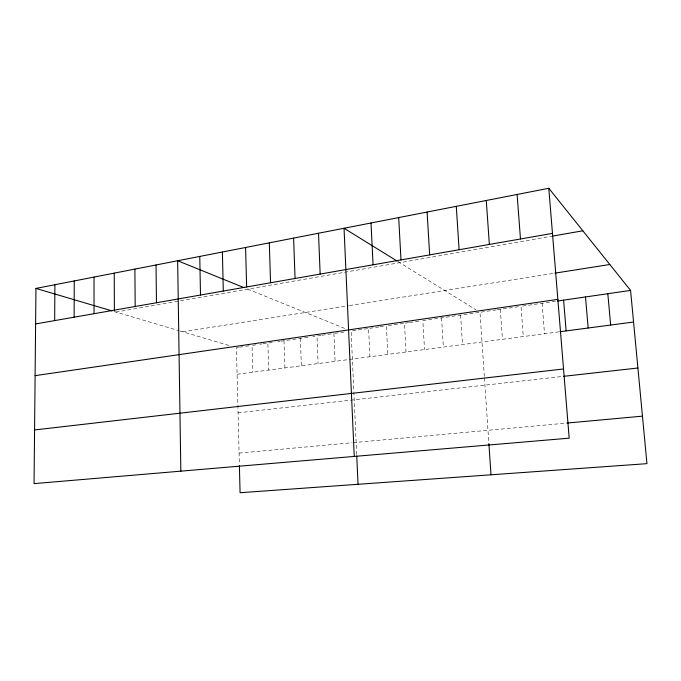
<?xml version="1.0" encoding="UTF-8"?>
<svg xmlns="http://www.w3.org/2000/svg" width="681" height="681" viewBox="0 0 681 681"><rect width="100%" height="100%" fill="white"/><g stroke="black" fill="none" stroke-linecap="round" stroke-linejoin="round"><path stroke-width="0.51" stroke-dasharray="3.4 2.55" d="M115.94 312.06L551.738 236.222M182.772 331.809L348.476 305.692M349.506 305.531L553.883 273.311M238.503 347.361L236.426 347.668L239.363 464.527M239.55 347.216L244.751 346.459M245.79 346.306L250.991 345.548M255.996 344.824L252.03 345.403L252.779 372.184M259.955 344.245L261.938 343.965M262.926 343.82L267.88 343.096L268.714 370.089M268.893 342.952L273.924 342.22M277.95 341.632L279.968 341.343M280.972 341.198L303.479 337.929M304.518 337.776L308.68 337.172M312.843 336.567L314.92 336.261M320.981 335.384L316.997 335.963L318.087 363.586M321.977 335.239L332.915 333.647M334.924 333.358L344.024 332.039M367.561 328.617L351.107 331.009L356.708 454.908M379.045 326.948L368.591 328.463L369.953 356.75M380.092 326.795L385.327 326.037M403.45 323.407L386.365 325.884L387.838 354.392M408.54 322.666L404.454 323.254L406.021 352M409.562 322.513L420.798 320.879M478.956 312.434L422.85 320.589L424.518 349.566M496.245 309.923L479.977 312.281L484.361 376.899M497.258 309.778L519.978 306.476M555.407 301.325L521.008 306.322L523.28 336.559M237.099 374.252L558.922 331.86M238.069 412.814L562.557 376.448M239.074 453.095L352.009 442.752M353.039 442.659L567.401 423.029M113.982 311.481L178.984 330.685M179.929 330.966L229.437 345.599M247.705 289.127L345.454 328.719M398.036 261.64L475.917 309.778M542.102 303.258L544.511 333.758M500.305 309.336L502.45 339.3M484.438 377.929L488.915 444.021M460.603 315.099L462.501 344.56M441.56 317.865L443.348 347.08M333.911 333.503L335.086 361.347M300.364 338.38L301.36 365.791M283.994 340.755L284.905 367.953"/><path stroke-width="1.02" d="M74.135 317.184L74.246 280.938M54.667 320.598L54.897 284.718M35.957 288.421L34.05 483.621L569.188 438.172L548.784 188.279L35.957 288.421L112.033 310.902M35.608 323.935L552.47 233.379M552.751 236.043L582.842 230.808M554.93 273.149L609.818 264.492M35.106 375.665L557.858 299.359M557.45 301.028L630.572 290.404L646.95 463.659L240.078 492.721L239.389 465.566M559.952 331.724L633.56 322.028M34.578 429.949L563.536 368.966M563.596 376.329L637.91 368.004M567.401 423.029L642.455 416.151M243.781 287.535L177.647 260.746L180.84 471.15M397.202 261.121L344.033 228.263L354.248 456.423M548.784 188.279L630.572 290.404M607.818 293.715L610.653 325.05M585.49 296.959L588.18 328.004M563.596 300.142L566.132 330.906M517.1 194.468L520.48 238.98M486.277 200.486L489.367 244.436M488.915 444.021L491.01 474.793M456.287 206.343L459.105 249.74M427.106 212.038L429.66 254.898M398.683 217.588L400.99 259.921M371.009 222.993L373.077 264.807M356.75 455.947L358.036 484.293M318.512 233.242L320.155 274.085M293.605 238.103L295.052 278.478M269.301 242.853L270.561 282.768M245.577 247.484L246.65 286.965M222.398 252.013L223.3 291.051M199.763 256.431L200.503 295.043M156.034 264.969L156.46 302.764M134.898 269.097L135.187 306.493M114.238 273.132L114.382 310.136M94.021 277.082L94.038 313.703"/></g></svg>
